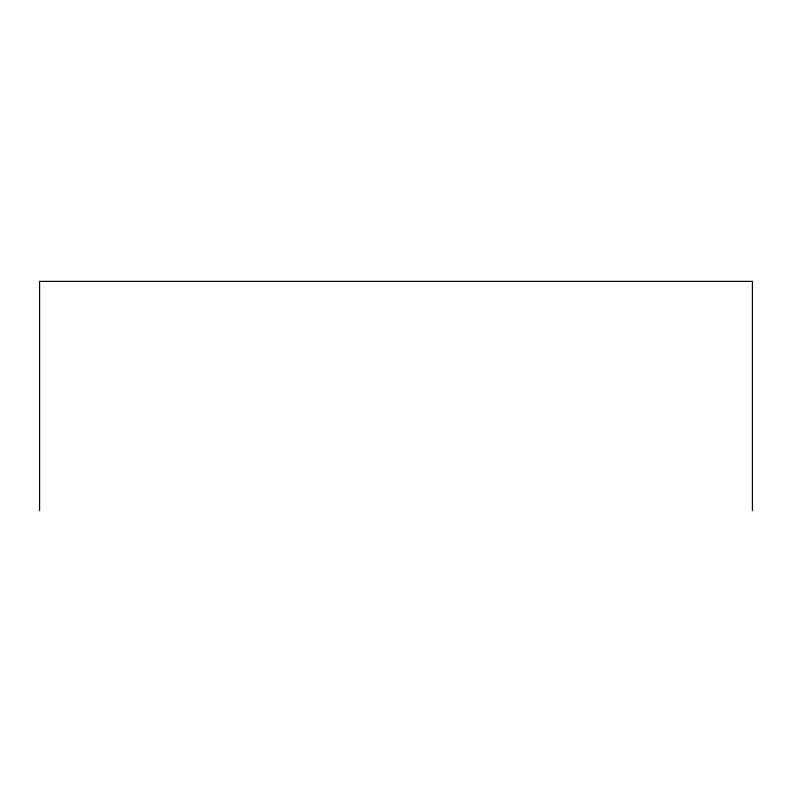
<?xml version="1.0" encoding="UTF-8"?>
<svg xmlns="http://www.w3.org/2000/svg" width="792" height="792" viewBox="0 0 792 792"><rect width="100%" height="100%" fill="white"/><g stroke="black" fill="none" stroke-linecap="round" stroke-linejoin="round"><path stroke-width="1.19" d="M752.4 510.622L752.4 281.378L39.6 281.378L39.6 510.622"/></g></svg>
